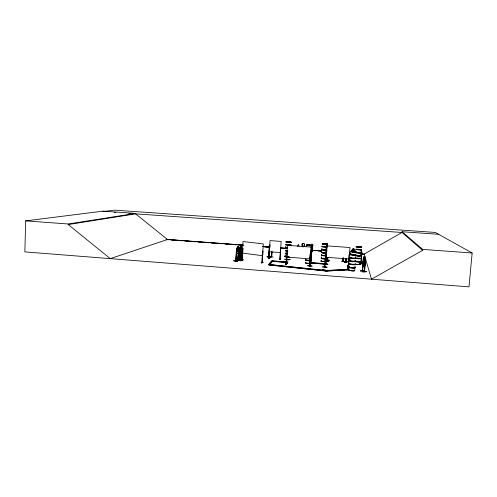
<?xml version="1.0" encoding="UTF-8"?>
<svg xmlns="http://www.w3.org/2000/svg" width="497" height="497" viewBox="0 0 497 497"><rect width="100%" height="100%" fill="white"/><g stroke="black" fill="none" stroke-linecap="round" stroke-linejoin="round"><path stroke-width="0.75" d="M302.282 246.91L302.306 245.549A1.236 1.224 20.3 0 1 302.418 243.828A1.236 1.224 20.3 0 1 304.164 243.946A1.236 1.224 20.3 0 1 304.046 245.68L303.878 247.028M243.393 245.151L165.986 239.392L167.514 239.504L135.619 213.853L135.638 213.412L103.034 211.138L25.682 220.885L24.85 251.892L110.334 258.639M103.774 211.48L114.322 210.132L435.285 232.441L472.15 252.998L468.988 286.868L110.278 258.633L68.226 224.569L68.244 223.985L135.638 213.412M103.022 211.573L103.034 211.138M313.11 263.217L310.252 262.801M236.137 260.944L236.777 249.239L236.442 249.252L235.733 260.956L238.162 260.621L238.703 247.63L236.907 247.885L236.647 248.401L235.864 260.975L235.957 260.49M237.566 261.217L233.789 260.732L237.659 261.198M238.218 253.352L237.765 260.639L238.125 260.621M238.305 251.898L238.299 246.251L237.523 246.382M238.678 248.96L237.895 260.652L238.591 250.413M236.442 252.259L236.547 253.656L238.38 253.42L238.659 247.624M238.976 260.093L238.597 260.527L242.99 259.85M238.622 260.521L239.511 248.873L238.976 260.503M238.852 260.484L239.498 248.046L240.268 247.438M238.753 260.54L239.809 247.506M239.082 259.894L242.816 260.204L239.175 259.9M240.293 247.481L240.355 246.009C242.058 245.052 240.2 247.866 241.53 247.295L241.79 247.767M241.095 245.922L241.207 250.494L240.772 251.681L240.082 251.774L239.778 250.681L240.355 246.009M240.542 260.788L236.659 260.298L240.424 260.782M241.082 252.495L240.604 260.211L243.014 259.658M241.436 248.655L240.759 260.229L241.511 248.618M241.53 247.295L241.213 253.041C236.46 253.383 242.635 253.905 241.53 251.588M241.89 260.086L243.008 241.517L263.298 243.934L262.242 262.807L262.932 251.078L262.578 251.035L261.795 262.783L262.087 262.391M242.325 259.689L241.896 259.664L242.008 260.074L242.673 248.537L243.008 248.581L242.25 260.136M261.161 262.975L263.317 262.416M261.733 262.77L261.894 262.329L261.913 262.764M268.542 258.664L269.125 258.049M270.051 244.866L269.504 245.313L268.747 257.042L269.343 246.114L269.716 246.121L268.628 257.011L268.84 256.645M269.61 247.351L268.889 258.465L270.02 240.604L281.172 241.424L279.985 259.316L280.072 258.894M268.61 264.435L326.1 270.523L348.006 269.337L348.608 269.84L326.703 271.045L268.585 264.808L271.803 260.838L287.825 262.074L287.8 262.428C286.931 264.305 286.645 264.075 286.297 263.671C285.551 264.671 287.707 264.013 285.732 264.162L286.986 262.006M269.939 247.195L270.057 245.313M348.608 269.84L347.975 269.709L347.782 265.528L348.627 265.591L348.863 269.778L325.864 271.014L269.181 264.969L272.636 260.9L272.524 261.36L286.893 262.466M269.181 264.969L269.48 264.503M270.107 257.073L267.1 256.744M271.275 256.874L271.623 251.811M271.722 251.83L271.368 256.899L271.48 256.508M271.89 251.799L271.648 256.887L268.672 257.011M271.989 251.817L271.697 256.887M271.803 260.838L268.585 264.808M279.817 259.297L280.345 259.067L279.848 259.552L280.538 248.183M286.775 256.595L285.085 256.247L285.148 254.893M285.719 246.183L285.663 247.531M285.943 264.466L286.253 263.87M286.552 264.23L287.341 252.495L286.937 252.464M323.249 263.988L327.834 264.292M306.525 246.263L306.817 245.04L309.289 245.015M307.593 265.852L312.048 266.137M310.209 254.215L309.339 265.994L310.209 254.215L310.731 254.209L309.935 265.97M309.935 265.659C309.556 265.479 309.898 265.746 309.836 266.032L310.712 254.253M310.178 265.752L309.743 266.311L311.054 247.071L312.141 244.797L310.855 263.149L311.812 251.737M311.489 246.164L310.681 257.8L311.352 256.191M310.873 257.34L311.675 245.773M312.222 251.289L312.439 250.681L312.396 251.314L311.159 251.209M312.538 250.855L312.706 250.252L312.203 251.563M328.331 261.503C314.849 260.416 336.463 262.335 326.175 261.173M326.318 258.334L321.491 258.198L321.273 256.756M325.653 249.879L321.863 249.432L321.894 248.09M327.02 267.274L322.541 267.026M324.386 270.598L323.665 270.12L324.386 270.598L322.447 270.449L322.565 269.871L323.491 270.07M322.801 270.474L324.466 270.02L323.653 270.374M322.938 269.896L322.466 270.194L323.267 270.343L322.447 270.449M323.441 270.393L324.404 270.343M324.013 270.573L324.112 269.989M324.671 267.15L326.063 248.165L326.641 245.853L325.324 264.385L325.318 263.82M324.864 267.113L325.709 255.321M325.231 263.839L325.361 264.423L326.765 245.835L349.963 247.537L348.602 265.951L347.751 265.883M325.367 264.187L327.436 243.679L327.274 245.891M326.566 252.749L325.883 264.18M326.579 252.488L326.684 250.985M327.007 246.481L327.119 244.984M326.777 250.581L325.765 264.137M327.101 246.102L327.206 244.611M325.467 270.685L327.48 270.25L327.405 270.834L325.485 270.43M326.162 261.41L326.467 257.216M326.486 270.561L325.572 270.107L326.281 270.579M326.349 261.428L326.61 257.229M325.821 270.71L327.125 270.225M325.864 271.014L326.1 270.523L327.405 270.834M326.075 270.908L326.1 270.523M326.454 270.629L327.461 270.505L326.666 270.61L326.703 271.045M327.498 257.347L327.287 260.248L327.678 260.285L327.858 257.39M327.48 270.25L326.666 270.61L348.633 269.467M327.598 257.34L327.542 260.298L327.759 257.396M327.486 260.285L327.436 259.844M326.324 260.385L329.25 260.254L326.181 260.136M327.84 264.131L323.51 263.963M341.371 261.596L343.924 261.229M342.924 257.931L342.626 261.565L345.999 262.105M342.818 261.167L342.787 261.559L343.011 257.924M343.216 257.98L342.949 261.615M343.036 261.602L343.303 257.974M347.235 261.782L344.682 262.211L347.254 261.789M345.937 258.403L345.539 262.056L345.682 261.646M345.583 262.062L345.85 258.409M345.626 261.664L345.906 262.112L346.148 258.459M345.987 262.099L346.235 258.452M327.032 267.1L322.559 266.752M348.627 265.609L348.9 266.237L348.186 265.895L349.043 254.464L349.441 254.507M347.975 269.709L347.782 265.528M348.633 265.535L348.602 265.951M348.639 265.448L348.708 266.001M349.72 260.633L349.919 258.042M352.609 251.824L352.702 250.563L353.982 250.668L353.883 251.923M354.566 251.979L354.665 250.724L354.013 250.221L354.168 248.829L352.795 248.724L352.74 250.115L352.025 250.513M354.715 270.592L354.92 267.933M354.957 267.374L355.069 265.994M355.678 257.912L355.79 256.533M361.12 250.569L361.182 249.792M361.145 251.73L360.952 254.265L360.325 254.097M361.226 251.277L361.356 249.879L361.288 254.352L360.872 255.346M361.741 252.669L360.946 263.758L361.884 251.892L361.207 251.233L361.642 251.352M360.3 270.822L364.357 270.884L360.176 271.033M360.897 263.702L361.002 263.367M361.611 252.669L361.928 252.718L361.095 263.77L361.108 263.354M364.767 265.479L364.419 266.846L362.773 266.33L363.264 260.409C364.556 261.484 363.524 256.558 363.729 260.608L363.332 260.993L363.121 263.758L363.382 265.05L364.053 265.261L364.991 258.713L364.674 258.117C365.469 254.514 363.835 258.266 365.189 258.254M364.376 271.287L364.177 271.741L365.133 259.651L365.469 259.714L364.568 271.803L362.257 271.107C361.804 270.312 363.282 270.896 362.313 270.666M362.673 264.833L363.568 257.732L362.257 271.095M362.45 271.169L363.058 262.845M363.226 261.397L363.35 259.092M362.562 271.809L366.556 271.604L362.475 271.555M363.077 265.156L362.636 271.176L362.456 270.666M363.077 263.658C366.637 266.796 364.717 256.694 365.37 258.807L364.413 271.803L364.208 271.3M362.443 271.784L366.544 271.579M312.054 265.97L307.606 265.615M371.489 279.177L422.612 250.364L402.03 232.459L402.085 231.739L438.565 234.286M422.612 250.364L422.692 249.401L402.085 231.739M312.091 251.022L312.681 246.313A1.236 1.23 14 0 0 312.414 244.294A1.236 1.23 14 0 0 310.631 245.301L309.047 245.22M325.796 263.721L311.023 262.77L325.821 263.727M325.361 264.423L325.454 263.652M325.46 264.168L325.622 263.764M326.653 252.805L326.293 252.805M311.638 250.42L311.489 250.159M325.218 259.987L325.821 257.272M236.572 253.607L238.355 253.371L238.684 251.954M364.686 264.211L365.102 262.807M364.81 265.479L364.431 266.895L362.754 266.373L362.717 264.833M361.269 256.837L361.605 255.545M240.523 260.751L236.237 260.13M311.122 251.333C312.147 252.631 313.414 250.513 312.433 250.507M312.246 251.569L312.588 250.519L315.701 250.73M312.83 250.525L312.464 251.594M312.29 250.668L312.104 251.569L312.34 250.351M312.209 251.569L312.57 250.525M311.035 263.025L311.054 262.739M309.786 266.274L309.998 265.715M310.873 263.093L310.898 262.683M269.927 257.297L267.237 256.725M267.256 256.551L270.088 257.092M238.38 250.855L237.933 252.054L237.224 252.147L236.914 251.047L237.541 246.344M364.773 261.49L364.332 262.578L363.674 262.373L363.63 258.316L364.158 256.384L364.835 256.632M355.318 252.234L350.397 251.656L353.442 251.65L353.032 251.569M240.778 260.024L243.039 259.658M353.174 251.432L356.063 251.88M321.714 252.172L322.273 252.799L324.106 253.091M354.914 251.55L355.293 251.563L350.776 251.258M286.62 263.932L287.825 262.074M311.414 250.494L311.65 250.246M285.732 264.162L286.552 262.963M279.867 259.521L280.258 259.036M269.455 264.876L272.617 261.26L286.21 262.304M269.101 258.477L269.107 257.986L268.653 258.483M268.653 258.695L269.138 258.173M360.803 255.831L359.53 255.998M356.113 252.389L361.039 252.613M350.267 254.806L355.889 255.147L355.479 254.961M361.294 249.873L355.982 249.413M356.144 251.904L355.784 252.041M361.449 247.202L356.15 246.823L359.238 247.189L358.927 247.102M356.144 251.793L354.752 251.954M361.406 247.003L360.207 247.071L361.474 246.941M358.865 247.096L358.436 247.177L361.356 246.872M353.727 252.141L351.28 251.644M356.007 249.593L361.17 250.115M356.045 249.078L357.97 249.73L361.195 249.637M356.231 246.593L356.535 246.823M321.236 258.278L324.373 258.9L326.343 258.508M326.417 258.595L323.696 258.701L321.242 258.123M321.547 252.327L325.995 252.836M321.404 254.986L321.789 254.868M321.876 252.706L324.1 253.141M321.578 252.445L321.894 252.6M364.177 254.141L361.853 253.967L364.164 254.097L402.03 232.459M321.857 249.463L322.454 249.935L326.206 250.215M324.727 244.3L327.417 244.232L323.007 243.642M326.815 247.307L321.975 246.816L322.373 246.717M311.327 251.233L311.352 251.42M324.827 244.431L322.18 244.015L324.727 244.381M325.019 244.263L322.311 243.698M322.199 243.747L323.019 243.636M311.824 245.63L311.402 245.748M311.731 245.437L306.612 244.915M308.805 245.462L311.787 245.294M309.327 245.617L308.625 245.605L309.438 245.673M309.345 245.512L306.512 245.145M285.061 256.166L285.52 256.042M311.408 245.742C310.389 246.27 304.934 244.928 307.37 245.232M285.228 253.625L285.682 253.507M286.974 253.532L285.402 253.048M285.57 250.457L287.806 251.128M285.582 250.488L285.452 250.886L287.129 251.215M285.558 250.587L287.136 251.066M285.427 250.426L286.055 250.606M286.204 248.208L285.595 247.966L286.061 247.866M285.93 244.512L288.204 245.015L291.025 244.884M288.372 242.517L291.136 242.399M285.918 244.667C286.284 245.698 289.254 245.282 290.552 245.394M285.974 244.338L286.44 244.623M289.72 242.319L291.161 242.138M291.205 242.306L290.757 242.412M288.39 242.493L285.986 241.933L289.471 241.946M110.278 258.633L167.613 239.467L243.449 245.114M240.995 259.776L240.759 259.807M237.79 260.211L237.97 260.229M355.448 261.167L360.362 261.385L359.977 261.198M360.499 255.731L360.822 255.601L360.48 255.862M360.735 255.601L356.871 255.669M350.534 254.588L350.273 254.806M350.578 254.035C349.95 254.688 356.287 255.16 355.517 254.402M350.509 251.563L353.615 251.967M350.77 251.358L351.217 251.327M350.789 251.246L350.41 251.383L351.286 251.65M321.745 255.036L321.348 255.16L325.815 255.707M325.802 255.526L321.335 255.315L325.802 255.862M321.758 255.377L321.366 255.495L325.765 256.036M356.225 246.605L358.971 246.81M356.231 246.767L357.529 246.99M242.791 260.428L239.069 259.863M68.226 224.569L135.619 213.853L402.067 232.49M237.914 260.353L236.137 260.633M238.622 260.099L240.616 259.906M240.747 259.925L238.864 260.186M285.676 253.172L285.21 253.284L286.949 253.712M285.663 253.327L285.259 253.706L286.943 254.042M322.36 246.382L321.963 246.481L326.871 246.978M322.348 246.537L321.95 246.642L326.858 247.133M322.404 246.208L322.019 246.307L326.852 246.798L326.417 246.816M327.312 244.189L324.671 244.269M322.292 243.959L327.094 244.095M324.963 243.99L324.628 243.977M309.097 245.667L309.414 245.624L308.326 245.375M322.292 243.803L324.87 243.797M311.731 245.425L310.967 245.493M309.966 245.238L309.153 245.064L311.793 245.406M309.035 245.201L309.463 245.195M239.417 253.277L241.194 253.035M286.036 247.68L285.57 247.786L287.316 248.189M286.092 247.351L285.632 247.456L287.347 247.848M286.048 247.525L285.582 247.63L287.322 248.034M290.546 245.394L290.969 245.22M236.777 249.239L236.442 249.252M239.641 248.891L239.305 248.898M242.673 248.537L243.008 248.581M239.771 247.549L241.517 247.338M288.813 241.784L285.999 241.834L288.589 242.493M290.751 242.3L291.068 242.256M323.665 270.12L324.466 270.02M286.899 241.977L288.8 242.101M238.703 247.63L238.212 247.692M241.561 247.295L241.175 247.338L239.473 253.284L239.299 251.873M286.446 241.989L285.986 242.089L286.906 241.977M268.678 256.62L268.983 256.607M235.913 260.552L235.988 260.496M344.682 262.211L347.397 262.018M343.085 261.205L342.7 261.173M345.564 261.764L343.005 261.335M348.186 265.895L348.167 265.615M360.487 255.825L359.53 255.887M353.373 252.016L355.79 252.029M355.312 252.24L356.113 252.072L355.268 251.631M355.343 251.96L352.858 252.054L353.237 251.967M358.672 247.04L360.213 247.084M360.716 247.332L361.133 247.313M356.479 246.717L360.648 246.804L360.083 246.729M273.22 257.104L270.399 256.589M271.691 256.495L271.443 256.502M271.387 256.62L269.076 256.738M309.364 245.251L306.519 245.319M326.579 244.512L327.312 244.325M326.162 260.36L329.238 260.229M288.931 242.058L288.838 242.027M290.757 242.399L289.068 242.406M355.895 255.309L360.083 255.682M359.505 256.148L360.66 255.912M325.405 253.221L325.957 253.221L324.094 253.166M351.217 251.339L351.801 251.327M353.336 251.47L351.801 251.339M355.243 251.805L353.348 251.65M325.995 252.768L324.802 252.756M325.423 252.967L325.989 252.948M325.982 253.066L324.106 253.016M325.647 249.879L326.206 249.873M326.218 250.059L321.814 249.606M326.169 250.389L321.758 249.867M351.224 251.233L352.497 251.252M324.715 244.449L326.585 244.512M307.345 245.114L308.581 245.139M308.867 245.537L310.979 245.487L310.389 245.599M286.906 241.809L287.49 241.716M289.72 242.418L290.304 242.331M364.195 271.412L362.518 270.859M366.544 271.797L362.475 271.76M360.766 263.41L359.834 263.099M359.946 263.522L362.903 263.584M364.425 260.763L365.146 261.497M364.891 260.9L363.264 260.409M363.096 263.702L362.996 262.161M364.581 259.272L363.841 259.123M365.133 259.651L365.469 259.714M288.123 256.694L288.776 256.713M321.888 252.476L325.436 252.948M356.765 255.29L357.399 255.296M356.759 255.439L357.393 255.464M359.548 255.688L358.225 255.632M359.53 255.986L355.864 255.607M359.511 256.148L358.182 256.061M289.055 242.555L289.701 242.573M325.392 244.487L326.032 244.505M309.724 245.574L310.395 245.499M359.548 247.313L360.182 247.332M289.726 242.325L286.03 241.89M286.216 264.18L287.396 245.338L311.103 247.09M361.369 246.984L356.163 246.568L356.554 246.717M358.064 246.549L358.759 246.493M288.384 242.368L289.068 242.399M358.884 247.009L359.573 247.046M353.218 252.066L354.044 252.215M324.796 252.93L323.435 252.83M261.832 262.758L262.199 262.807M114.391 212.368L115.907 212.474M128.798 213.375L130.313 213.486M422.692 249.401L472.15 252.998M25.682 220.885L68.244 223.985M311.228 250.134L311.799 250.171M311.215 251.103L312.259 251.178M262.795 246.549L269.759 247.071M285.235 248.22L280.594 247.879L285.98 248.32M312.321 250.239L321.609 250.929M349.466 252.998L351.012 253.116M262.751 246.593L269.716 247.108M312.302 250.277L321.596 250.966M349.466 253.041L351.019 253.159M167.116 239.672L168.663 239.784M170.987 239.958L175.627 240.306M177.951 240.48L182.592 240.821M184.915 240.995L188.785 241.281M191.103 241.455L195.75 241.803M198.073 241.977L201.937 242.263M204.261 242.437L208.908 242.785M211.225 242.952L215.872 243.3M218.189 243.474L222.06 243.76M225.153 243.99L229.024 244.282M231.347 244.449L235.988 244.797M238.311 244.971L242.182 245.257M264.621 246.928L269.268 247.276M280.873 248.14L282.42 248.258M284.744 248.425L286.291 248.543M318.024 250.904L321.888 251.196M269.318 251.724L280.445 252.563M325.945 257.253L349.105 258.999M286.626 257.086L310.283 258.881M310.24 262.975L327.827 264.323L310.24 263.006M272.549 261.006L286.918 262.112M285.756 263.795L286.614 263.864M348.006 269.337L348.888 269.405M352.696 250.066L351.292 250.438L351.783 250.034L354.926 250.289M354.063 250.177L355.392 250.761M358.741 246.748L361.456 247.208M324.852 243.94L327.076 244.244L326.672 244.17M288.813 241.772L290.086 241.915M288.682 242.095L290.062 242.169M357.759 252.638L358.449 252.7M323.454 252.656L324.119 252.78M358.207 255.825L356.33 255.408M357.511 255.862L358.2 255.924M358.188 256.092L355.585 255.675M287.819 250.898L286.552 250.687M287.142 250.935L287.813 251.016M269.206 264.597L325.895 270.629M357.529 246.978L359.045 247.189M289.471 241.933L290.956 242.169M289.459 242.089L291.143 242.406M308.32 245.468L306.456 245.077M323.454 252.656L322.304 252.495M287.316 248.363L286.197 248.208M322.801 253.029L323.423 253.103M287.148 250.836L286.048 250.606M241.759 247.761L240.983 260.186M286.937 253.868L285.228 253.526M237.417 247.779L236.622 248.388M242.325 253.079L262.571 255.694M239.063 259.689L242.816 260.204M236.243 260.316L239.995 260.633M233.789 260.72L237.69 261.223M290.08 241.909L290.583 242.082M310.594 245.313L311.134 245.394M286.434 244.623L291 244.704M356.877 255.688L355.603 255.39M286.539 250.886L285.663 250.681M267.1 256.756L270.095 257.303M360.642 246.705L361.083 246.897M360.623 246.972L361.058 247.059M355.237 251.805L355.709 251.898M356.069 252.563C357.399 252.631 360.4 253.557 360.928 252.532L360.648 252.445M356.057 252.725L361.052 252.954L360.66 252.787M311.128 245.394L311.83 245.636M356.318 255.477L355.616 255.222M290.583 241.983L291.174 242.145M355.678 258.092L360.493 258.223M355.635 258.266L360.629 258.49L360.232 258.31M355.622 258.428L360.505 258.564M355.641 258.608L360.561 258.825L360.17 258.645M364.792 256.626L364.133 256.44L364.046 257.868L363.524 257.732M363.823 259.067L364.556 259.316L364.717 261.403M363.941 259.403L364.332 260.024L363.903 259.9M363.531 257.781L365.146 258.254M363.201 258.9L365.314 259.521M359.816 263.385L361.095 263.758M363.139 259.589L365.258 260.217M356.069 249.214L361.164 249.457M325.572 270.107L326.299 270.325M326.678 270.356L327.424 270.579M322.565 269.871L323.286 270.088M322.547 270.126L323.267 270.343M360.611 252.961L361.002 253.128L355.796 252.818M321.708 255.154L321.397 254.986M285.8 244.797L291.018 245.046M326.281 258.844L323.677 259.03L321.143 258.533M348.701 266.181L348.614 265.429M364.164 254.097L371.514 279.252M237.342 247.798L238.467 253.054M348.652 266.715L348.757 268.25M355.641 258.471A2.876 0.323 4.5 0 1 352.448 258.552A2.876 0.323 4.5 0 1 350 257.962M355.579 258.185A2.914 0.329 4.5 0 1 352.454 258.365A2.914 0.329 4.5 0 1 350.261 257.707M355.02 261.087A2.876 0.335 4.5 0 1 354.442 261.472A2.876 0.335 4.5 0 1 350.752 261.186A2.876 0.335 4.5 0 1 350.062 260.708M355.026 260.869A2.864 0.335 4.5 0 1 354.454 261.248A2.864 0.335 4.5 0 1 350.77 260.968A2.864 0.335 4.5 0 1 350.087 260.49M355.032 260.944A2.876 0.335 4.5 0 1 354.454 261.329A2.876 0.335 4.5 0 1 350.758 261.049A2.876 0.335 4.5 0 1 350.074 260.571M355.529 254.768A2.914 0.317 4.4 0 1 354.945 255.123A2.914 0.317 4.4 0 1 351.205 254.843A2.914 0.317 4.4 0 1 350.509 254.389M355.572 257.819A2.876 0.323 4.5 0 1 352.864 258.024A2.876 0.323 4.5 0 1 350.043 257.409M355.597 258.018A2.914 0.329 4.5 0 1 352.466 258.192A2.914 0.329 4.5 0 1 350.273 257.539M355.541 254.594A2.914 0.311 4.4 0 1 354.957 254.949A2.914 0.311 4.4 0 1 351.217 254.669A2.914 0.311 4.4 0 1 350.522 254.222M354.51 267.715A2.87 0.367 4.6 0 1 353.932 268.138A2.87 0.367 4.6 0 1 350.248 267.852A2.87 0.367 4.6 0 1 349.571 267.336M354.56 267.523A2.907 0.367 4.6 0 1 353.97 267.945A2.907 0.367 4.6 0 1 350.242 267.659A2.907 0.367 4.6 0 1 349.546 267.137M354.603 270.598A2.87 0.379 4.6 0 1 351.516 270.834A2.87 0.379 4.6 0 1 349.354 270.101M354.609 270.411A2.864 0.373 4.6 0 1 351.901 270.672A2.864 0.373 4.6 0 1 349.099 269.983M354.988 261.36A2.864 0.335 4.5 0 1 354.411 261.745A2.864 0.335 4.5 0 1 350.733 261.465A2.864 0.335 4.5 0 1 350.05 260.981M354.609 270.492A2.87 0.373 4.6 0 1 351.895 270.753A2.87 0.373 4.6 0 1 349.087 270.064M355.013 261.192A2.876 0.335 4.5 0 1 354.436 261.577A2.876 0.335 4.5 0 1 350.739 261.298A2.876 0.335 4.5 0 1 350.056 260.819M355.113 264.323A2.907 0.354 4.5 0 1 352.367 264.566A2.907 0.354 4.5 0 1 349.515 263.895M354.554 267.162A2.87 0.36 4.6 0 1 353.976 267.579A2.87 0.36 4.6 0 1 350.292 267.293A2.87 0.36 4.6 0 1 349.608 266.783M355.063 264.516A2.87 0.348 4.5 0 1 352.354 264.752A2.87 0.348 4.5 0 1 349.54 264.093M354.572 267.355A2.907 0.367 4.6 0 1 353.988 267.777A2.907 0.367 4.6 0 1 350.255 267.492A2.907 0.367 4.6 0 1 349.559 266.97M355.125 264.155A2.914 0.354 4.5 0 1 352.379 264.392A2.914 0.354 4.5 0 1 349.528 263.727M355.106 263.957A2.87 0.348 4.5 0 1 352.392 264.193A2.87 0.348 4.5 0 1 349.584 263.54M310.501 260.471A2.696 0.329 4.1 0 1 309.73 260.832A2.696 0.329 4.1 0 1 306.27 260.571A2.696 0.329 4.1 0 1 305.854 260.117M310.544 260.291A2.734 0.335 4.1 0 1 309.768 260.658A2.734 0.335 4.1 0 1 306.258 260.391A2.734 0.335 4.1 0 1 305.835 259.931M310.321 263.099A2.702 0.342 4.1 0 1 309.358 263.478A2.702 0.342 4.1 0 1 305.773 263.143A2.702 0.342 4.1 0 1 306.127 262.708M310.327 262.919A2.69 0.335 4.1 0 1 308.146 263.261A2.69 0.335 4.1 0 1 305.388 262.621M310.538 259.95A2.696 0.329 4.1 0 1 309.768 260.304A2.696 0.329 4.1 0 1 306.307 260.043A2.696 0.329 4.1 0 1 305.891 259.596M310.557 260.13A2.734 0.329 4.1 0 1 309.774 260.49A2.734 0.329 4.1 0 1 306.27 260.223A2.734 0.329 4.1 0 1 305.848 259.769M310.954 257.434A2.696 0.317 4 0 1 310.588 257.645M310.774 256.992A2.734 0.317 4 0 1 310.184 257.334M310.762 257.154A2.734 0.317 4 0 1 310.171 257.496M310.992 256.906A2.696 0.317 4 0 1 310.923 257.061M359.753 264.18A2.665 0.323 4.6 0 1 358.865 264.553A2.665 0.323 4.6 0 1 355.212 264.155M360.027 264.199A2.647 0.317 4.6 0 1 358.561 264.466A2.647 0.317 4.6 0 1 355.231 264.081M359.996 261.379A2.696 0.317 4.5 0 1 358.791 261.739A2.696 0.317 4.5 0 1 355.119 261.248M359.94 261.714A2.659 0.311 4.6 0 1 359.058 262.074A2.659 0.311 4.6 0 1 355.405 261.683M359.983 261.534A2.696 0.317 4.5 0 1 359.089 261.9A2.696 0.317 4.5 0 1 355.386 261.503M359.312 264.18A2.665 0.323 4.6 0 1 359.145 264.652A2.665 0.323 4.6 0 1 355.206 264.261M306.109 246.729A0.826 0.82 17.9 0 1 306.345 246.382M297.454 246.307A0.82 0.814 24.4 0 1 297.908 245.63L298.411 244.362L298.728 245.686A0.82 0.814 24.4 0 1 299.082 246.214M302.306 245.549A1.236 1.224 20.3 0 1 302.424 243.822A1.236 1.224 20.3 0 1 304.164 243.952A1.236 1.224 20.3 0 1 304.046 245.686M325.46 261.192A2.615 0.317 4.2 0 1 325.523 261.627A2.615 0.317 4.2 0 1 322.006 261.416A2.615 0.317 4.2 0 1 321.348 260.944M326.107 261.211A2.609 0.317 4.2 0 1 323.168 261.385A2.609 0.317 4.2 0 1 321.373 260.776M325.87 261.186A2.615 0.317 4.2 0 1 325.2 261.54A2.615 0.317 4.2 0 1 321.839 261.285A2.615 0.317 4.2 0 1 321.36 260.844M288.763 257.055A2.653 0.317 3.8 0 1 285.613 256.769A2.653 0.317 3.8 0 1 285.464 256.371M289.44 259.353A2.615 0.323 3.8 0 1 289.465 259.769A2.615 0.323 3.8 0 1 286.154 259.627A2.615 0.323 3.8 0 1 284.998 259.161M289.447 259.254A2.615 0.323 3.8 0 1 289.471 259.67A2.615 0.323 3.8 0 1 286.16 259.521A2.615 0.323 3.8 0 1 285.005 259.055M288.776 256.899A2.653 0.317 3.8 0 1 285.626 256.607A2.653 0.317 3.8 0 1 285.477 256.216M237.448 248.307L237.293 250.997L238.001 250.904L238.156 248.22L237.448 248.307M237.672 246.611L237.647 247.09L238.1 247.04L238.131 246.555L237.672 246.611M240.306 247.966L240.15 250.637L240.84 250.544L240.995 247.879L240.306 247.966M240.529 246.282L240.498 246.76L240.939 246.705L240.97 246.226L240.529 246.282M353.05 249.009L353.019 249.463L353.839 249.525L353.87 249.078L353.05 249.009M363.686 261.099L363.475 263.87L364.139 264.069L364.357 261.298L363.686 261.099M363.978 258.421L363.767 261.192L364.419 261.385L364.636 258.614L363.978 258.421M364.233 256.719L364.618 257.34L364.233 256.719M285.172 256.607L289.763 257.191A2.615 0.311 3.8 0 1 286.135 257.03A2.615 0.311 3.8 0 1 285.483 256.551L285.172 256.607M288.658 242.02L288.664 242.033M362.891 263.739L359.946 263.702L362.897 263.758M363.543 259.148L363.208 259.092L363.543 259.148"/></g></svg>
